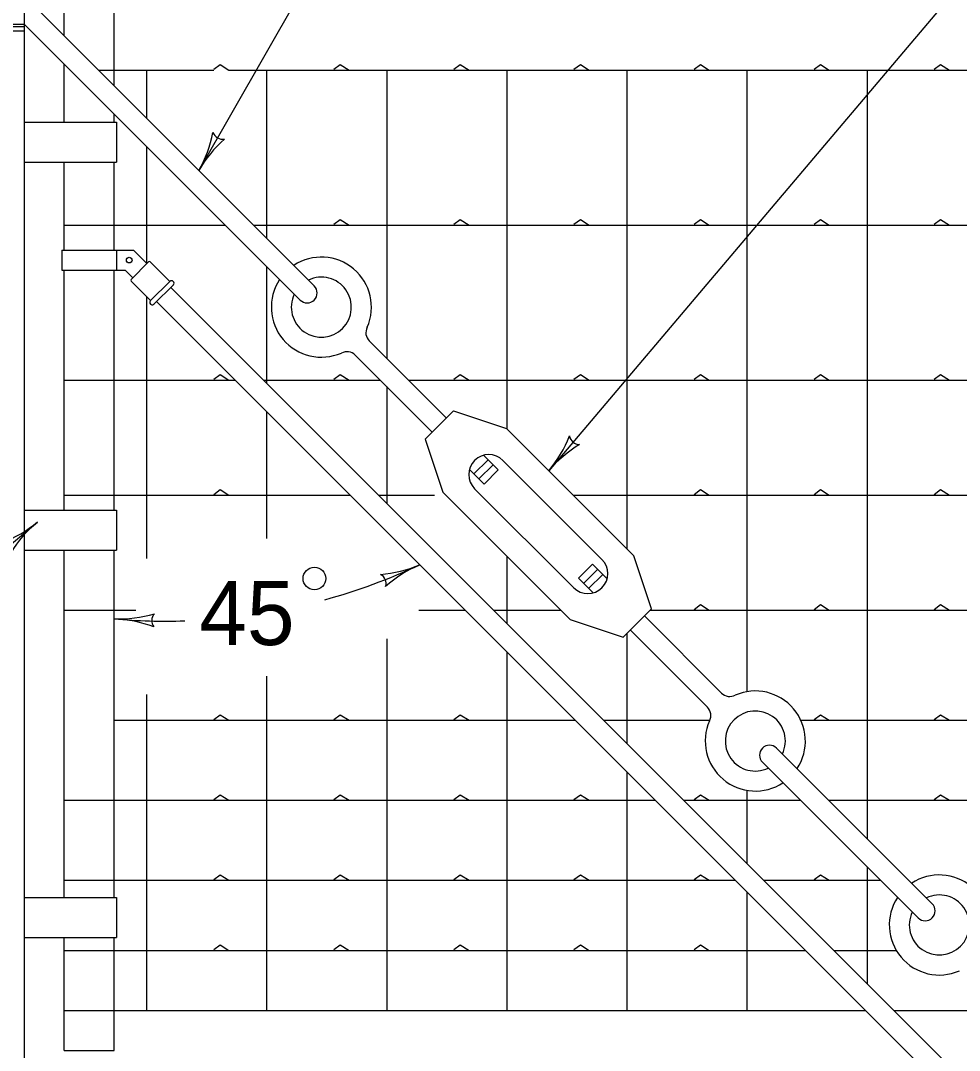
# Model space of a CAD drawing. Extents: x 997.6 to 1036.8, y 998.9 to 1022.7.
# Drawn here: x 1023.721 to 1026.653, y 1004.209 to 1007.426 of the extents above; entities that cross this region are included whole.
import ezdxf

# ---------------------------------------------------------------- set-up
doc = ezdxf.new("R2010")
doc.units = 0
doc.layers.add('Level 1', color=7, linetype='Continuous')

msp = doc.modelspace()

# ---------------------------------------------------------------- linework, layer by layer
at = {"layer": 'Level 1'}
for p, q in [((1024.9392, 1008.1149), (1024.2774, 1006.9576)), ((1027.1343, 1008.1046), (1025.3701, 1006.0195)), ((1023.7319, 1007.834), (1023.7319, 1001.834)), ((1023.8569, 1007.3782), (1023.8569, 1007.5852)), ((1024.013, 1007.2221), (1024.013, 1007.5852)), ((1024.6378, 1006.5971), (1023.7759, 1007.4592)), ((1022.2444, 1007.4148), (1023.7319, 1007.4148)), ((1024.5937, 1006.5529), (1023.7319, 1007.4148)), ((1022.2503, 1007.407), (1023.7319, 1007.407)), ((1022.2503, 1007.3943), (1023.7319, 1007.3943)), ((1023.8569, 1007.109), (1023.8569, 1007.2898)), ((1023.9636, 1007.2715), (1024.324, 1007.2715)), ((1024.1142, 1007.2715), (1024.1142, 1007.1208)), ((1024.3714, 1007.2715), (1028.2528, 1007.2715)), ((1024.4892, 1007.2715), (1024.4892, 1006.7458)), ((1024.8642, 1007.2715), (1024.8642, 1006.3708)), ((1025.2392, 1007.2715), (1025.2392, 1006.151)), ((1025.6142, 1007.2715), (1025.6142, 1005.7754)), ((1025.9892, 1007.2715), (1025.9892, 1005.3295)), ((1026.3642, 1007.2715), (1026.3642, 1004.8709)), ((1024.013, 1007.109), (1024.013, 1007.1338)), ((1023.7319, 1007.109), (1024.0205, 1007.109)), ((1024.0205, 1007.109), (1024.0205, 1006.984)), ((1024.1142, 1007.0325), (1024.1142, 1006.6658)), ((1023.7319, 1006.984), (1024.0205, 1006.984)), ((1023.8569, 1006.709), (1023.8569, 1006.984)), ((1024.013, 1006.709), (1024.013, 1006.984)), ((1023.8569, 1006.7872), (1024.3595, 1006.7872)), ((1024.4478, 1006.7872), (1028.2528, 1006.7872)), ((1023.8494, 1006.709), (1023.8494, 1006.6465)), ((1023.8494, 1006.709), (1024.0729, 1006.709)), ((1024.0205, 1006.709), (1024.0205, 1006.6465)), ((1024.1152, 1006.6668), (1024.0729, 1006.709)), ((1024.0659, 1006.6175), (1024.1207, 1006.6723)), ((1024.1867, 1006.6112), (1024.1258, 1006.6719)), ((1023.8494, 1006.6465), (1024.047, 1006.6465)), ((1023.8569, 1005.8971), (1023.8569, 1006.6465)), ((1024.013, 1005.8971), (1024.013, 1006.6465)), ((1024.071, 1006.6226), (1024.047, 1006.6465)), ((1024.4892, 1006.6574), (1024.4892, 1006.2928)), ((1024.1267, 1006.5512), (1024.0659, 1006.6119)), ((1024.1267, 1006.5512), (1024.1867, 1006.6112)), ((1024.1372, 1006.5397), (1024.1982, 1006.6007)), ((1024.1898, 1006.5923), (1026.698, 1004.084)), ((1024.1142, 1006.5637), (1024.1142, 1005.7454)), ((1024.1456, 1006.5481), (1026.6096, 1004.084)), ((1025.0504, 1006.1845), (1024.8098, 1006.4252)), ((1025.0063, 1006.1404), (1024.7656, 1006.381)), ((1023.8569, 1006.3028), (1024.3909, 1006.3028)), ((1024.4793, 1006.3028), (1024.8438, 1006.3028)), ((1024.8642, 1006.2824), (1024.8642, 1005.9178)), ((1024.9322, 1006.3028), (1028.2528, 1006.3028)), ((1024.4892, 1006.2045), (1024.4892, 1005.8082)), ((1024.9842, 1006.1183), (1025.0725, 1006.2066)), ((1025.0725, 1006.2066), (1025.2383, 1006.1513)), ((1025.2383, 1006.1513), (1025.6359, 1005.7537)), ((1024.9842, 1006.1183), (1025.0394, 1005.9525)), ((1025.2124, 1006.0225), (1025.1669, 1006.0681)), ((1025.1806, 1006.0543), (1025.1364, 1006.0102)), ((1025.1965, 1006.0384), (1025.1523, 1005.9943)), ((1025.2272, 1006.0519), (1025.5365, 1005.7426)), ((1025.1683, 1005.9783), (1025.1227, 1006.0239)), ((1025.2124, 1006.0225), (1025.1683, 1005.9783)), ((1025.1388, 1005.9636), (1025.4482, 1005.6543)), ((1023.8569, 1005.9434), (1024.7503, 1005.9434)), ((1024.8386, 1005.9434), (1025.0138, 1005.9434)), ((1025.0394, 1005.9525), (1025.4371, 1005.5548)), ((1025.4462, 1005.9434), (1028.2528, 1005.9434)), ((1023.7319, 1005.8971), (1024.0205, 1005.8971)), ((1024.0205, 1005.8971), (1024.0205, 1005.7721)), ((1022.1704, 1004.5261), (1023.7733, 1005.8594)), ((1023.7319, 1005.7721), (1024.0205, 1005.7721)), ((1023.8569, 1004.6862), (1023.8569, 1005.7721)), ((1024.013, 1004.6862), (1024.013, 1005.7721)), ((1025.2392, 1005.7528), (1025.2392, 1005.5428)), ((1025.6912, 1005.5879), (1025.6359, 1005.7537)), ((1025.463, 1005.6838), (1025.5072, 1005.7279)), ((1025.4789, 1005.6678), (1025.5231, 1005.712)), ((1025.5072, 1005.7279), (1025.5528, 1005.6825)), ((1025.463, 1005.6838), (1025.5088, 1005.6382)), ((1025.4948, 1005.6519), (1025.539, 1005.6961)), ((1023.8569, 1005.584), (1024.0809, 1005.584)), ((1024.9645, 1005.584), (1025.1097, 1005.584)), ((1025.198, 1005.584), (1025.4079, 1005.584)), ((1025.6028, 1005.4996), (1025.6912, 1005.5879)), ((1025.6873, 1005.584), (1028.2528, 1005.584)), ((1025.4371, 1005.5548), (1025.6028, 1005.4996)), ((1025.6693, 1005.566), (1025.9098, 1005.3253)), ((1025.6142, 1005.5109), (1025.6142, 1005.1678)), ((1025.6251, 1005.5218), (1025.8657, 1005.2811)), ((1024.8642, 1005.4946), (1024.8642, 1004.334)), ((1025.2392, 1005.4545), (1025.2392, 1004.334)), ((1024.4892, 1005.3783), (1024.4892, 1004.334)), ((1024.1142, 1005.3211), (1024.1142, 1004.334)), ((1024.013, 1005.2403), (1025.4533, 1005.2403)), ((1025.5418, 1005.2403), (1025.8732, 1005.2403)), ((1026.1575, 1005.2403), (1028.2528, 1005.2403)), ((1026.5679, 1004.6672), (1026.0818, 1005.1533)), ((1026.5238, 1004.623), (1026.0376, 1005.1092)), ((1025.6142, 1005.0794), (1025.6142, 1004.334)), ((1025.9892, 1005.0213), (1025.9892, 1004.7928)), ((1023.8569, 1004.9903), (1025.7033, 1004.9903)), ((1025.7918, 1004.9903), (1026.1565, 1004.9903)), ((1026.2448, 1004.9903), (1028.2528, 1004.9903)), ((1026.3642, 1004.7826), (1026.3642, 1004.4178)), ((1023.8569, 1004.7403), (1025.9533, 1004.7403)), ((1026.0418, 1004.7403), (1026.4065, 1004.7403)), ((1023.7319, 1004.6862), (1024.0205, 1004.6862)), ((1024.0205, 1004.6862), (1024.0205, 1004.5612)), ((1025.9892, 1004.7044), (1025.9892, 1004.334)), ((1023.7319, 1004.5612), (1024.0205, 1004.5612)), ((1023.8569, 1004.209), (1023.8569, 1004.5612)), ((1024.013, 1004.209), (1024.013, 1004.5612)), ((1023.8569, 1004.5215), (1026.1721, 1004.5215)), ((1026.2605, 1004.5215), (1026.4553, 1004.5215)), ((1023.8569, 1004.334), (1026.3596, 1004.334)), ((1026.448, 1004.334), (1026.8124, 1004.334)), ((1023.8569, 1004.209), (1024.013, 1004.209))]:
    msp.add_line(p, q, dxfattribs=at)
for points in [[(1024.324, 1007.274), (1024.3439, 1007.2889), (1024.3714, 1007.2715)], [(1024.699, 1007.274), (1024.7189, 1007.2889), (1024.7464, 1007.2715)], [(1025.074, 1007.274), (1025.0939, 1007.2889), (1025.1214, 1007.2715)], [(1025.449, 1007.274), (1025.4689, 1007.2889), (1025.4964, 1007.2715)], [(1025.824, 1007.274), (1025.8439, 1007.2889), (1025.8714, 1007.2715)], [(1026.199, 1007.274), (1026.2189, 1007.2889), (1026.2464, 1007.2715)], [(1026.574, 1007.274), (1026.5939, 1007.2889), (1026.6214, 1007.2715)], [(1024.699, 1006.7897), (1024.7189, 1006.8046), (1024.7464, 1006.7872)], [(1025.074, 1006.7897), (1025.0939, 1006.8046), (1025.1214, 1006.7872)], [(1025.449, 1006.7897), (1025.4689, 1006.8046), (1025.4964, 1006.7872)], [(1025.824, 1006.7897), (1025.8439, 1006.8046), (1025.8714, 1006.7872)], [(1026.199, 1006.7897), (1026.2189, 1006.8046), (1026.2464, 1006.7872)], [(1026.574, 1006.7897), (1026.5939, 1006.8046), (1026.6214, 1006.7872)], [(1024.324, 1006.3053), (1024.3439, 1006.3202), (1024.3714, 1006.3028)], [(1024.699, 1006.3053), (1024.7189, 1006.3202), (1024.7464, 1006.3028)], [(1025.074, 1006.3053), (1025.0939, 1006.3202), (1025.1214, 1006.3028)], [(1025.449, 1006.3053), (1025.4689, 1006.3202), (1025.4964, 1006.3028)], [(1025.824, 1006.3053), (1025.8439, 1006.3202), (1025.8714, 1006.3028)], [(1026.199, 1006.3053), (1026.2189, 1006.3202), (1026.2464, 1006.3028)], [(1026.574, 1006.3053), (1026.5939, 1006.3202), (1026.6214, 1006.3028)], [(1024.324, 1005.9459), (1024.3439, 1005.9608), (1024.3714, 1005.9434)], [(1025.824, 1005.9459), (1025.8439, 1005.9608), (1025.8714, 1005.9434)], [(1026.199, 1005.9459), (1026.2189, 1005.9608), (1026.2464, 1005.9434)], [(1026.574, 1005.9459), (1026.5939, 1005.9608), (1026.6214, 1005.9434)], [(1025.824, 1005.5865), (1025.8439, 1005.6014), (1025.8714, 1005.584)], [(1026.199, 1005.5865), (1026.2189, 1005.6014), (1026.2464, 1005.584)], [(1026.574, 1005.5865), (1026.5939, 1005.6014), (1026.6214, 1005.584)], [(1024.324, 1005.2428), (1024.3439, 1005.2577), (1024.3714, 1005.2403)], [(1024.699, 1005.2428), (1024.7189, 1005.2577), (1024.7464, 1005.2403)], [(1025.074, 1005.2428), (1025.0939, 1005.2577), (1025.1214, 1005.2403)], [(1026.199, 1005.2428), (1026.2189, 1005.2577), (1026.2464, 1005.2403)], [(1026.574, 1005.2428), (1026.5939, 1005.2577), (1026.6214, 1005.2403)], [(1024.324, 1004.9928), (1024.3439, 1005.0077), (1024.3714, 1004.9903)], [(1024.699, 1004.9928), (1024.7189, 1005.0077), (1024.7464, 1004.9903)], [(1025.074, 1004.9928), (1025.0939, 1005.0077), (1025.1214, 1004.9903)], [(1025.449, 1004.9928), (1025.4689, 1005.0077), (1025.4964, 1004.9903)], [(1025.824, 1004.9928), (1025.8439, 1005.0077), (1025.8714, 1004.9903)], [(1026.574, 1004.9928), (1026.5939, 1005.0077), (1026.6214, 1004.9903)], [(1024.324, 1004.7428), (1024.3439, 1004.7577), (1024.3714, 1004.7403)], [(1024.699, 1004.7428), (1024.7189, 1004.7577), (1024.7464, 1004.7403)], [(1025.074, 1004.7428), (1025.0939, 1004.7577), (1025.1214, 1004.7403)], [(1025.449, 1004.7428), (1025.4689, 1004.7577), (1025.4964, 1004.7403)], [(1025.824, 1004.7428), (1025.8439, 1004.7577), (1025.8714, 1004.7403)], [(1026.199, 1004.7428), (1026.2189, 1004.7577), (1026.2464, 1004.7403)], [(1024.324, 1004.524), (1024.3439, 1004.5389), (1024.3714, 1004.5215)], [(1024.699, 1004.524), (1024.7189, 1004.5389), (1024.7464, 1004.5215)], [(1025.074, 1004.524), (1025.0939, 1004.5389), (1025.1214, 1004.5215)], [(1025.449, 1004.524), (1025.4689, 1004.5389), (1025.4964, 1004.5215)], [(1025.824, 1004.524), (1025.8439, 1004.5389), (1025.8714, 1004.5215)]]:
    msp.add_lwpolyline(points, dxfattribs=at)
for centre, radius in [((1024.06, 1006.6778), 0.00875), ((1024.6383, 1005.683), 0.0353)]:
    msp.add_circle(centre, radius, dxfattribs=at)
for centre, radius, start, end in [((1023.938, 1007.1516), 0.3909, 330.2382, 348.907), ((1024.6168, 1006.7635), 0.3909, 131.5854, 150.2321), ((1024.3512, 1007.0866), 0.0313, 199.0128, 281.1295), ((1023.938, 1007.1516), 0.3909, 330.226, 330.2382), ((1024.123, 1006.6691), 0.00391, 45, 135), ((1024.6601, 1006.5308), 0.1563, 336.2486, 123.5121), ((1024.0687, 1006.6147), 0.00391, 135, 225), ((1024.1922, 1006.6057), 0.00779, 315.3064, 134.6936), ((1024.6601, 1006.5308), 0.1563, 146.5726, 293.5829), ((1024.6601, 1006.5308), 0.0938, 154.5279, 115.6161), ((1024.6158, 1006.5751), 0.0312, 225, 45), ((1024.1322, 1006.5456), 0.00779, 134.6936, 315.3064), ((1024.8351, 1006.4508), 0.0361, 151.959, 225.3736), ((1024.7401, 1006.3555), 0.0361, 44.959, 118.3736), ((1025.0716, 1006.272), 0.3909, 319.7645, 338.4332), ((1025.4661, 1006.133), 0.0313, 188.5391, 270.6558), ((1025.6685, 1005.767), 0.3909, 121.1116, 139.7584), ((1025.183, 1006.0078), 0.0625, 45, 225), ((1025.0716, 1006.272), 0.3909, 319.7522, 319.7645), ((1023.5233, 1006.16), 0.3909, 291.1014, 309.7482), ((1024.0233, 1005.5589), 0.3909, 129.7543, 148.423), ((1024.0233, 1005.5589), 0.3909, 129.742, 129.7543), ((1025.4923, 1005.6984), 0.0625, 225, 45), ((1024.1758, 1007.4157), 1.8658, 285.4043, 295.1087), ((1024.813, 1006.0853), 0.3909, 274.6185, 293.2652), ((1025.122, 1005.367), 0.3909, 113.2713, 131.9401), ((1025.122, 1005.367), 0.3909, 113.2591, 113.2713), ((1024.8309, 1005.6675), 0.0313, 342.0459, 64.1626), ((1024.0267, 1005.9476), 0.3909, 267.9825, 267.9947), ((1024.0267, 1005.9476), 0.3909, 267.9947, 286.6635), ((1024.1758, 1007.4157), 1.8658, 264.996, 271.7644), ((1023.9993, 1005.1662), 0.3909, 69.3419, 87.9886), ((1024.1616, 1005.5517), 0.0313, 136.7693, 218.886), ((1025.9354, 1005.3507), 0.0361, 224.959, 298.3736), ((1026.0153, 1005.1754), 0.1563, 326.5726, 113.5829), ((1025.8403, 1005.2554), 0.0361, 331.959, 45.3736), ((1026.0153, 1005.1754), 0.0938, 334.5279, 295.6161), ((1026.0153, 1005.1754), 0.1563, 156.2486, 303.5121), ((1026.0596, 1005.1312), 0.0312, 45, 225), ((1026.59, 1004.6008), 0.1563, 336.2486, 123.5121), ((1026.59, 1004.6008), 0.1563, 146.5726, 293.5829), ((1026.59, 1004.6008), 0.0938, 154.5279, 115.6161), ((1026.5458, 1004.645), 0.0312, 225, 45)]:
    msp.add_arc(centre, radius, start, end, dxfattribs=at)

# ---------------------------------------------------------------- texts
msp.add_text('45', height=0.2, dxfattribs=at).set_placement((1024.2789, 1005.4752))

doc.saveas('drawing.dxf')
